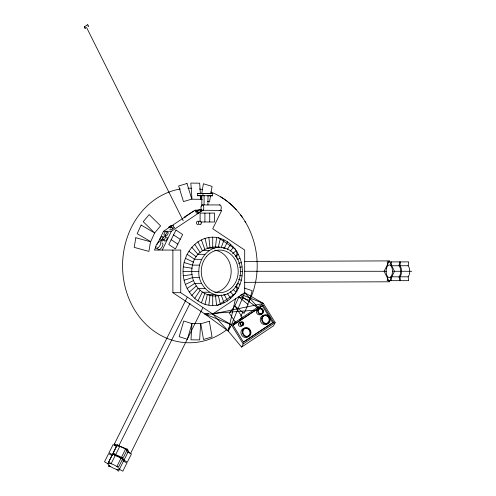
<?xml version="1.0" encoding="UTF-8"?>
<svg xmlns="http://www.w3.org/2000/svg" width="496" height="496" viewBox="0 0 496 496"><rect width="100%" height="100%" fill="white"/><g stroke="black" fill="none" stroke-linecap="round" stroke-linejoin="round"><path stroke-width="0.74" d="M201.81 195.728L197.396 195.684L197.414 193.44L212.505 193.533L212.486 195.777L207.657 195.777M201.804 205.691L201.878 195.715M202.938 193.44L202.92 195.684L212.486 195.777M204.054 204.922L204.123 195.715L197.396 195.684M207.942 204.966L208.01 195.753M183.08 271.374C182.857 254.801 195.151 237.423 212.716 237.156C230.28 237.423 242.575 254.801 242.352 271.374C242.575 287.947 230.28 305.319 212.716 305.592C195.151 305.319 182.857 287.947 183.08 271.374L198.84 271.374C197.65 287.165 215.834 302.182 230.175 292.262C243.92 282.819 243.92 259.923 230.175 250.486C216.616 242.513 195.48 248.167 192.535 265.131C188.201 281.809 202.089 299.094 219.728 295.498M198.84 271.374C198.679 259.687 207.347 247.442 219.728 247.25M208.878 305.009L210.013 295.083M215.506 246.896L216.554 237.739M387.711 276.818L387.196 280.668L408.679 280.668L408.158 276.818A6.398 3.199 90 0 0 408.158 265.744L408.679 261.888L387.196 261.888L387.711 265.744M391.425 261.888L390.91 265.744L399.113 265.744L399.627 261.888M400.477 261.888L399.956 265.744L408.158 265.744M201.413 195.604L200.799 199.305L191.989 199.225L190.848 183.092L199.659 183.173L200.415 193.924M201.785 193.378L203.385 183.756L212.077 186.409L210.843 193.818M210.478 196.038L209.492 201.965L207.316 201.295M173.042 225.382L169.57 227.342L171.306 226.722L171.219 226.182L172.062 225.339L170.723 225.68L170.091 226.368L172.992 225.333L174.257 227.813L172.422 228.768L172.645 228.383M200.768 210.248L221.718 210.434L212.716 228.743L244.689 250.058L244.689 292.69L263.407 303.465L275.15 322.611L273.575 325.773L241.595 347.088L228.272 331.099L235.519 298.598M205.046 304.426L207.309 294.674L214.322 294.674M218.296 247.324L220.385 238.322M201.469 302.715L204.792 293.471M221.154 247.857L223.956 240.027M258.255 307.594L244.689 292.69L231.434 324.781L228.272 331.099L204.86 314.005L172.887 292.69L172.887 250.058M156.104 246.58L154.423 250.058L180.742 250.058L180.742 292.69L212.716 314.005L231.434 324.781L243.176 343.926L241.595 347.088M157.114 244.497L163.5 231.285L168.652 227.85M162.279 250.058L171.356 231.285L202.907 210.248M244.578 282.348L389.31 281.79L394.506 271.281L389.31 260.896L244.578 261.454M115.413 445.972L114.402 444.001L187.122 297.433M130.417 453.753L202.796 307.88M112.009 455.533L107.905 463.735L104.501 461.807L108.605 453.611L112.009 455.533A6.398 1.6 26.6 0 1 112.301 455.216M116.529 446.487L113.125 444.559L109.027 452.761L112.431 454.689L116.529 446.487A6.398 1.6 26.6 0 1 117.49 446.059M109.151 465.136L108.469 466.507L110.465 466.507M118.476 446.487L190.036 303.372M115.208 455.533L111.104 463.735L108.736 461.807L112.834 453.611L115.208 455.533A6.398 1.6 26.6 0 1 120.962 458.304L122.952 458.304L118.854 466.507L116.858 466.507L120.962 458.304M119.728 446.487L115.63 454.689L113.255 452.761L117.36 444.559L119.728 446.487A6.398 1.6 26.6 0 1 125.482 449.252L127.478 449.252L129.425 453.146M197.898 301.01L202.269 292.262L209.281 292.262M224.167 248.465L227.534 241.738M125.482 449.252L121.384 457.455A6.398 1.6 26.6 0 1 122.983 460.654M119.61 469.148L118.587 471.2L116.219 469.272M123.454 461.466L124.136 460.102M389.31 260.896L384.121 271.281L389.31 281.79M240.634 316.219L242.972 312.238M247.653 304.271C267.028 268.553 256.302 218.426 220.739 196.924M194.829 298.288L200.105 290.346M227.354 249.345L230.603 244.46M239.816 319.945L242.067 316.876L234.837 305.92L238.892 297.048L248.13 304.532L244.075 313.41L234.837 305.92L229.45 313.298L235.823 322.964M191.76 295.573L197.941 288.43L204.953 288.43M230.342 251.019L233.672 247.175M170.246 226.722C170.5 225.041 166.29 228.972 170.233 226.728M169.942 229.443C169.062 230.113 173.172 229.76 172.465 228.749M189.404 292.026L196.286 285.932M232.587 253.766L236.028 250.722M84.357 26.827L87.352 24.831M193.539 211.085L184.283 217.254L185.405 217.254M171.87 225.705L195.058 210.248L197.91 210.248M195.734 211.649L199.101 209.405L200.787 209.405L201.512 210.862L198.146 213.106L196.466 213.106L195.734 211.649L197.42 211.649L200.787 209.405M187.054 288.486L194.624 283.433L201.636 283.433M235.222 256.37L238.378 254.262M217.651 305.48L235.557 293.545M244.689 292.69L212.716 314.005L204.86 314.005L231.434 324.781L263.407 303.465L240.988 294.376M232.81 325.19L263.109 305.22L273.501 322.158L243.474 342.172L233.083 325.24L263.109 305.22M243.201 342.122L273.501 322.158M243.176 343.926L275.15 322.611M185.572 284.357L193.583 280.525M237.193 259.668L239.859 258.391M184.09 280.228L192.535 277.617L199.547 277.617M238.526 263.388L241.341 262.514M263.407 303.465L212.716 314.005L228.272 331.099M183.588 275.801L192.181 274.493M239.698 267.27L241.843 266.947M173.947 227.757L174.257 227.813M204.86 314.005L208.711 313.714M213.323 313.36L253.326 310.31M212.505 193.533L197.414 193.44M202.374 204.929L219.864 204.929M219.573 210.434L221.718 210.434M200.793 221.985L214.532 221.985L214.532 213.1L200.105 213.1L200.105 221.241M163.5 231.285L171.356 231.285M214.322 248.074L207.309 248.074L205.046 238.322M223.033 248.074L225.134 248.074M209.281 250.486L202.269 250.486L197.898 241.738M204.953 254.318L197.941 254.318L191.76 247.175M201.636 259.315L194.624 259.315L187.054 254.262M199.547 265.131L192.535 265.131L184.09 262.514M244.416 271.281L386.359 271.281M392.51 271.281L411.754 271.281M240.163 271.374L242.352 271.374M399.627 280.668L399.113 276.818L390.91 276.818L391.425 280.668M408.158 276.818L399.956 276.818L400.477 280.668M172.887 292.69L180.742 292.69M223.733 294.674L225.134 294.674M195.058 210.248L198.065 210.279M200.322 210.298L201.829 210.316M183.588 266.947L192.181 268.249M239.698 275.472L241.843 275.801M202.244 199.745L200.799 199.305L200.527 195.461M238.526 279.36L241.341 280.228M244.323 288.077L252.111 290.656L249.668 300.427L239.053 296.912M114.402 444.001L127.478 449.252L123.374 457.455L121.384 457.455A6.398 1.6 26.6 0 0 113.386 454.262M185.572 258.391L193.583 262.223M237.193 283.08L239.859 284.357M218.29 237.696L235.557 249.203M173.569 234.887L180.234 239.332M171.163 239.698L177.828 244.144M235.222 286.378L238.378 288.486M240.535 295.387L257.784 307.985M189.013 251.311L196.286 256.816M233.157 289.484L236.028 292.026M230.342 291.729L233.672 295.573M194.829 244.46L200.105 252.402M227.354 293.403L230.603 298.288M262.198 305.598L272.583 322.53M197.42 211.649L198.146 213.106M224.167 294.283L227.534 301.01M86.527 27.41L183.204 220.763M171.436 226.325L172.651 228.755M171.3 226.325L172.515 228.755M169.812 227.013L170.419 228.228M201.469 240.027L204.792 249.277M221.154 294.891L223.956 302.715M218.296 295.424L220.385 304.426M208.878 237.739L210.013 247.665M215.419 295.083L216.554 305.009M236.84 250.821L236.84 258.428M236.84 284.313L236.84 291.927M212.716 237.156L212.716 247.25M212.716 295.498L212.716 305.592M209.727 213.1L209.727 221.985M204.916 213.1L204.916 221.985M214.78 250.189A21.316 18.464 90 0 1 231.179 271.374A21.316 18.464 90 0 1 214.78 292.559M162.025 242.941A3.925 1.717 -57.2 0 1 161.547 247.684A3.925 1.717 -57.2 0 1 157.809 248.794M163.525 239.692A2.244 0.98 -57.2 0 1 161.894 241.13A2.244 0.98 -57.2 0 1 161.243 240.163M163.314 237.293A2.244 0.98 -57.2 0 1 163.891 237.293M166.42 237.293A2.244 0.98 -57.2 0 1 167.177 238.514A2.244 0.98 -57.2 0 1 165.416 240.963A2.244 0.98 -57.2 0 1 164.35 240.163M167.326 232.184A2.244 0.98 -57.2 0 1 167.536 234.583A2.244 0.98 -57.2 0 1 165.236 235.457M198.288 224.483A1.68 1.457 -90 0 1 196.466 222.636A1.68 1.457 -90 0 1 198.642 221.402M122.09 459.129A6.398 1.6 26.6 0 1 123.225 461.392M114.849 455.57A3.906 0.973 26.6 0 1 117.949 456.27A3.906 0.973 26.6 0 1 121.34 458.434M112.431 454.689A6.398 1.6 26.6 0 1 112.722 454.367M126.616 450.083A6.398 1.6 26.6 0 1 127.745 452.346M399.187 265.1A6.398 3.199 90 0 1 401.555 271.281A6.398 3.199 90 0 1 399.187 277.456M399.113 265.744A6.398 3.199 90 0 1 399.113 276.818M219.499 205.022A2.802 1.401 90 0 1 221.216 207.006A2.802 1.401 90 0 1 220.224 210.44M267.896 323.262A4.774 4.29 67.7 0 1 260.691 321.792A4.774 4.29 67.7 0 1 264.201 315.245M262.607 316.739A4.111 3.695 67.7 0 1 269.012 318.5A4.111 3.695 67.7 0 1 264.814 323.51M263.878 323.113A4.111 3.695 67.7 0 1 263.054 322.474M258.304 309.56A2.654 2.381 67.7 0 1 262.31 310.372A2.654 2.381 67.7 0 1 260.357 314.005M240.727 322.561A1.538 1.383 67.7 0 1 242.581 323.814A1.538 1.383 67.7 0 1 241.323 325.543M242.73 330.404A4.191 3.763 67.7 0 1 249.333 330.342A4.191 3.763 67.7 0 1 246.512 336.573M248.614 336.121A4.774 4.29 67.7 0 1 241.403 334.651A4.774 4.29 67.7 0 1 244.912 328.104M242.048 325.432A2.12 1.903 67.7 0 1 238.7 325.463A2.12 1.903 67.7 0 1 240.132 322.307M261.466 313.968A3.187 2.858 67.7 0 1 256.506 312.604A3.187 2.858 67.7 0 1 259.755 308.723M199.46 189.007A77.277 67.103 -89.2 0 1 202.455 189.584M210.571 191.977A77.277 67.103 -89.2 0 1 227.323 201.376M228.532 202.337A77.277 67.103 -89.2 0 1 236.294 209.727M240.647 215.028A77.277 67.103 -89.2 0 1 242.432 217.533M244.931 221.433A77.277 67.103 -89.2 0 1 245.712 222.76M235.402 321.836A77.277 67.103 -89.2 0 1 233.827 323.479M230.553 326.585A77.277 67.103 -89.2 0 1 228.29 328.513M226.56 329.877A77.277 67.103 -89.2 0 1 126.864 293.012A77.277 67.103 -89.2 0 1 180.426 189.001M187.996 188.257A77.277 67.103 -89.2 0 1 191.822 188.257M87.24 25.054A0.998 0.434 56.3 0 1 87.891 25.005A0.998 0.434 56.3 0 1 88.561 26.158A0.998 0.434 56.3 0 1 88.028 26.412M191.958 323.621L190.979 339.859L199.652 339.89L200.632 323.659L191.958 323.621L183.737 320.999L179.161 336.666L187.383 339.295L191.958 323.621M135.823 237.727L134.199 247.361L148.893 251.404L150.517 241.769L135.823 237.727M141.124 225.041L137.2 233.703L150.71 241.639L154.634 232.977L160.586 225.885L149.178 214.588L143.226 221.687L154.634 232.977L141.124 225.041M175.975 230.082L168.758 244.509L175.423 248.955L182.64 234.521L175.975 230.082M123.516 461.069L119.412 469.272L122.816 471.2L126.92 462.997L123.516 461.069M128.042 452.023L123.938 460.226L127.342 462.154L131.446 453.952L128.042 452.023M186.998 183.477L178.672 185.981L183.464 201.599L191.791 199.101L186.998 183.477M209.343 321.216L200.812 323.783L203.503 339.481L212.034 336.914L209.343 321.216M206.677 256.302A21.316 18.464 90 0 0 214.948 291.964A21.316 18.464 90 0 0 237.559 265.856A21.316 18.464 90 0 0 206.677 256.302M200.905 224.049A1.68 1.457 -90 0 0 200.254 221.228A1.68 1.457 -90 0 0 198.468 223.293A1.68 1.457 -90 0 0 200.905 224.049M157.79 247.969A3.925 1.717 -57.2 0 0 160.661 242.029A3.925 1.717 -57.2 0 0 156.283 244.999A3.925 1.717 -57.2 0 0 157.79 247.969M161.157 240.064A2.244 0.98 -57.2 0 0 162.793 236.666A2.244 0.98 -57.2 0 0 160.295 238.365A2.244 0.98 -57.2 0 0 161.157 240.064M165.168 234.949A2.244 0.98 -57.2 0 0 166.811 231.558A2.244 0.98 -57.2 0 0 164.306 233.25A2.244 0.98 -57.2 0 0 165.168 234.949M163.841 239.791A2.244 0.98 -57.2 0 0 165.484 236.394A2.244 0.98 -57.2 0 0 162.979 238.092A2.244 0.98 -57.2 0 0 163.841 239.791M109.331 465.676A6.398 1.6 26.6 0 0 119.121 469.594A6.398 1.6 26.6 0 0 112.53 464.244A6.398 1.6 26.6 0 0 109.331 465.676M386.545 268.082A6.398 3.199 90 0 0 389.31 277.679A6.398 3.199 90 0 0 392.082 268.082A6.398 3.199 90 0 0 386.545 268.082M201.159 206.33A2.802 1.401 90 0 0 202.374 210.54A2.802 1.401 90 0 0 203.589 206.33A2.802 1.401 90 0 0 201.159 206.33M261.64 318.215A4.774 4.29 67.7 0 0 267.412 323.931A4.774 4.29 67.7 0 0 268.751 316.039A4.774 4.29 67.7 0 0 261.64 318.215M262.241 318.376A4.111 3.695 67.7 0 0 267.208 323.305A4.111 3.695 67.7 0 0 268.361 316.504A4.111 3.695 67.7 0 0 262.241 318.376M258.23 310.546A2.654 2.381 67.7 0 0 261.435 313.72A2.654 2.381 67.7 0 0 262.179 309.337A2.654 2.381 67.7 0 0 258.23 310.546M242.352 331.074A4.774 4.29 67.7 0 0 248.124 336.79A4.774 4.29 67.7 0 0 249.463 328.898A4.774 4.29 67.7 0 0 242.352 331.074M257.753 310.415A3.187 2.858 67.7 0 0 261.597 314.228A3.187 2.858 67.7 0 0 262.489 308.965A3.187 2.858 67.7 0 0 257.753 310.415M242.879 331.216A4.191 3.763 67.7 0 0 247.944 336.238A4.191 3.763 67.7 0 0 249.122 329.307A4.191 3.763 67.7 0 0 242.879 331.216M239.983 323.218A2.12 1.903 67.7 0 0 242.544 325.76A2.12 1.903 67.7 0 0 243.139 322.251A2.12 1.903 67.7 0 0 239.983 323.218M240.504 323.361A1.538 1.383 67.7 0 0 242.364 325.209A1.538 1.383 67.7 0 0 242.798 322.66A1.538 1.383 67.7 0 0 240.504 323.361M84.314 27.435A0.998 0.434 56.3 0 0 85.455 28.495A0.998 0.434 56.3 0 0 84.952 27.051A0.998 0.434 56.3 0 0 84.314 27.435"/></g></svg>
